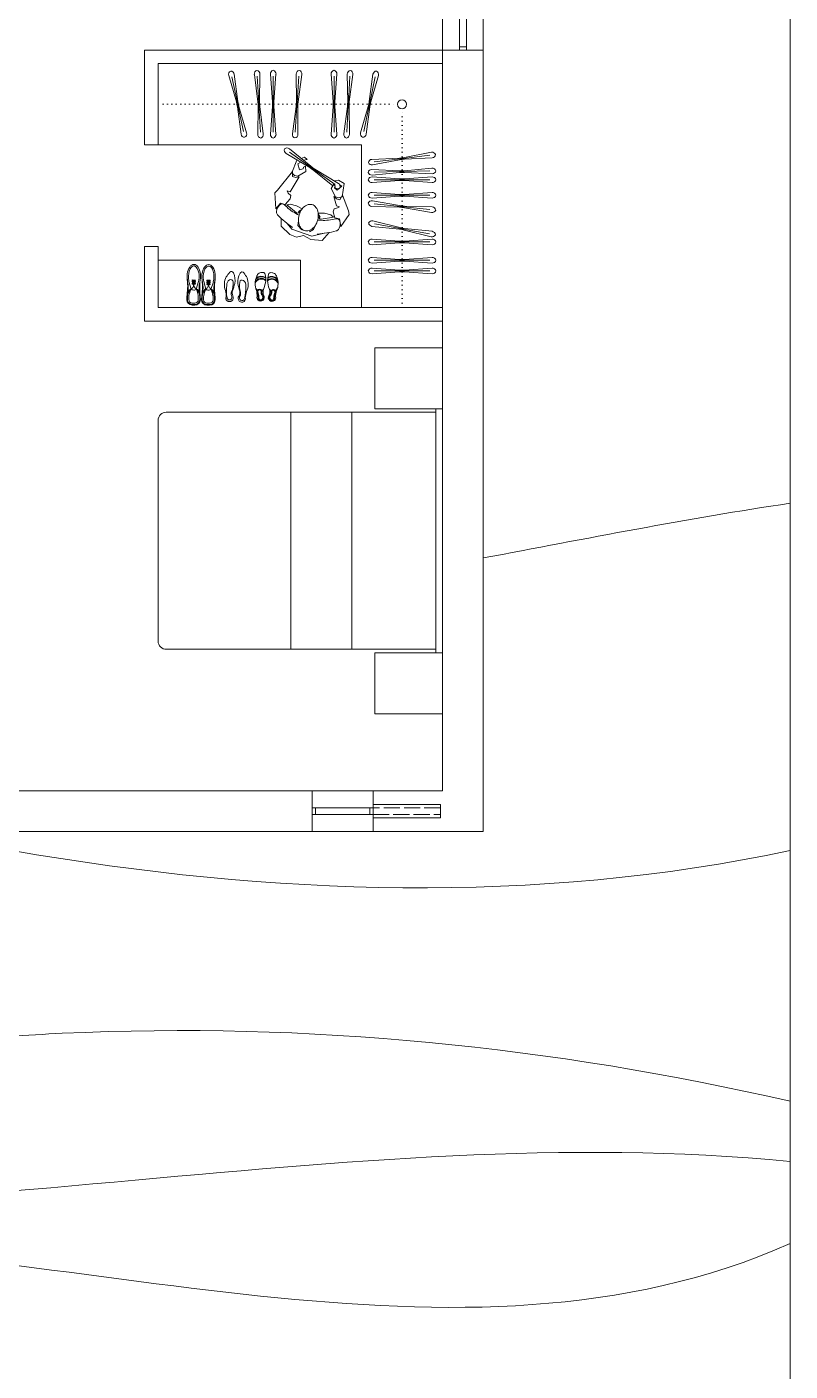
# Model space of a CAD drawing. Header units: millimetres. Extents: x 19901 to 32113, y 13732 to 21214.
# Drawn here: x 27794 to 28358, y 16444 to 17436 of the extents above; entities that cross this region are included whole.
import ezdxf

# ---------------------------------------------------------------- set-up
doc = ezdxf.new("R2010")
doc.units = ezdxf.units.MM
for name, pattern in [('0', [0]), ('ACAD_ISO02W100', [15, 12, -3]), ('PUNTO2', [3.175, 0, -3.175])]:
    doc.linetypes.add(name, pattern=pattern)
doc.layers.get('0').update_dxf_attribs({"lineweight": 18})
for name, color, linetype, lineweight in [('A-FURN', 9, 'Continuous', 13), ('curve di livello', 6, 'Continuous', 9), ('PROIEZIONI_finissime_fine lines', 251, 'Continuous', 5), ('vetro', 140, 'Continuous', 15), ('Wall', 7, 'Continuous', 20)]:
    doc.layers.add(name, color=color, linetype=linetype, lineweight=lineweight)

msp = doc.modelspace()

# ---------------------------------------------------------------- linework, layer by layer
msp.add_line((28357.68, 17939.23), (28357.68, 15932.86))
at = {"layer": 'A-FURN'}
for p, q in [((27943.33, 17400.66), (27948.97, 17381.08)), ((27945.66, 17399.61), (27949.71, 17380.42)), ((27947.37, 17401.51), (27950.13, 17381.32)), ((27962.23, 17401.41), (27964.85, 17381.2)), ((27964.38, 17400.02), (27965.48, 17380.44)), ((27966.36, 17401.65), (27966.02, 17381.27)), ((27974.08, 17401.57), (27975.56, 17381.24)), ((27976.15, 17400.05), (27976.15, 17380.44)), ((27978.21, 17401.57), (27976.74, 17381.24)), ((27993.1, 17401.65), (27993.29, 17381.27)), ((27995.07, 17400.01), (27993.83, 17380.44)), ((27997.23, 17401.39), (27994.47, 17381.2)), ((28018.96, 17401.57), (28020.44, 17381.24)), ((28021.03, 17400.05), (28021.03, 17380.44)), ((28023.09, 17401.57), (28021.62, 17381.24)), ((28030.82, 17401.65), (28031.15, 17381.27)), ((28032.8, 17400.02), (28031.69, 17380.44)), ((28034.95, 17401.41), (28032.33, 17381.2)), ((28049.8, 17401.51), (28047.05, 17381.32)), ((28051.51, 17399.61), (28047.46, 17380.42)), ((28053.85, 17400.66), (28048.2, 17381.08)), ((27948.97, 17381.08), (27949.35, 17379.3)), ((27949.73, 17377.52), (27949.35, 17379.3)), ((27949.74, 17379.38), (27949.56, 17380.19)), ((27952.48, 17357.32), (27949.73, 17377.52)), ((27949.74, 17379.38), (27949.91, 17378.57)), ((27950.12, 17379.46), (27949.94, 17380.27)), ((27950.12, 17379.46), (27950.29, 17378.65)), ((27950.13, 17381.32), (27950.5, 17379.54)), ((27954.19, 17359.23), (27950.14, 17378.42)), ((27950.88, 17377.76), (27950.5, 17379.54)), ((27956.52, 17358.18), (27950.88, 17377.76)), ((27964.72, 17357.19), (27965.05, 17377.57)), ((27964.85, 17381.2), (27964.95, 17379.39)), ((27965.05, 17377.57), (27964.95, 17379.39)), ((27965.35, 17379.41), (27965.3, 17380.24)), ((27965.35, 17379.41), (27965.39, 17378.58)), ((27966.7, 17358.82), (27965.6, 17378.4)), ((27965.73, 17379.43), (27965.69, 17380.26)), ((27965.73, 17379.43), (27965.78, 17378.6)), ((27966.02, 17381.27), (27966.13, 17379.45)), ((27966.23, 17377.64), (27966.13, 17379.45)), ((27968.85, 17357.43), (27966.23, 17377.64)), ((27974.08, 17357.27), (27975.56, 17377.6)), ((27975.56, 17381.24), (27975.56, 17379.42)), ((27975.56, 17377.6), (27975.56, 17379.42)), ((27975.95, 17379.42), (27975.95, 17380.25)), ((27975.95, 17379.42), (27975.95, 17378.59)), ((27976.15, 17358.79), (27976.15, 17378.4)), ((27976.34, 17379.42), (27976.34, 17380.25)), ((27976.34, 17379.42), (27976.34, 17378.59)), ((27976.74, 17381.24), (27976.74, 17379.42)), ((27976.74, 17377.6), (27976.74, 17379.42)), ((27978.21, 17357.27), (27976.74, 17377.6)), ((27990.3, 17357.45), (27993.06, 17377.64)), ((27992.46, 17358.83), (27993.7, 17378.4)), ((27993.06, 17377.64), (27993.18, 17379.46)), ((27993.29, 17381.27), (27993.18, 17379.46)), ((27993.57, 17379.43), (27993.52, 17378.6)), ((27993.57, 17379.43), (27993.62, 17380.26)), ((27993.96, 17379.41), (27993.9, 17378.58)), ((27993.96, 17379.41), (27994.01, 17380.23)), ((27994.24, 17377.57), (27994.35, 17379.38)), ((27994.42, 17357.19), (27994.24, 17377.57)), ((27994.47, 17381.2), (27994.35, 17379.38)), ((28018.96, 17357.27), (28020.44, 17377.6)), ((28020.44, 17381.24), (28020.44, 17379.42)), ((28020.44, 17377.6), (28020.44, 17379.42)), ((28020.83, 17379.42), (28020.83, 17380.25)), ((28020.83, 17379.42), (28020.83, 17378.59)), ((28021.03, 17358.79), (28021.03, 17378.4)), ((28021.22, 17379.42), (28021.22, 17380.25)), ((28021.22, 17379.42), (28021.22, 17378.59)), ((28021.62, 17381.24), (28021.62, 17379.42)), ((28021.62, 17377.6), (28021.62, 17379.42)), ((28023.09, 17357.27), (28021.62, 17377.6)), ((28028.33, 17357.43), (28030.95, 17377.64)), ((28030.47, 17358.82), (28031.58, 17378.4)), ((28030.95, 17377.64), (28031.05, 17379.45)), ((28031.15, 17381.27), (28031.05, 17379.45)), ((28031.44, 17379.43), (28031.4, 17378.6)), ((28031.44, 17379.43), (28031.49, 17380.26)), ((28031.83, 17379.41), (28031.78, 17378.58)), ((28031.83, 17379.41), (28031.88, 17380.24)), ((28032.12, 17377.57), (28032.22, 17379.39)), ((28032.45, 17357.19), (28032.12, 17377.57)), ((28032.33, 17381.2), (28032.22, 17379.39)), ((28040.65, 17358.18), (28046.3, 17377.76)), ((28042.99, 17359.23), (28047.04, 17378.42)), ((28044.7, 17357.32), (28047.45, 17377.52)), ((28046.3, 17377.76), (28046.67, 17379.54)), ((28047.05, 17381.32), (28046.67, 17379.54)), ((28047.06, 17379.46), (28046.89, 17378.65)), ((28047.06, 17379.46), (28047.23, 17380.27)), ((28047.44, 17379.38), (28047.27, 17378.57)), ((28047.44, 17379.38), (28047.61, 17380.19)), ((28047.45, 17377.52), (28047.83, 17379.3)), ((28048.2, 17381.08), (28047.83, 17379.3)), ((28041.23, 17349.33), (27891.23, 17349.33)), ((27988.06, 17346.48), (28003.83, 17333.57)), ((28041.23, 17349.33), (28041.23, 17229.33)), ((27985.68, 17343.11), (28003.15, 17332.61)), ((27988.11, 17343.92), (28004.14, 17332.63)), ((28049, 17338.68), (28069.35, 17339.61)), ((28049.48, 17334.58), (28069.49, 17338.45)), ((28050.74, 17336.81), (28070.22, 17339.12)), ((28069.35, 17339.61), (28071.16, 17339.83)), ((28069.49, 17338.45), (28071.3, 17338.66)), ((28071.21, 17339.44), (28070.39, 17339.34)), ((28071.25, 17339.05), (28070.43, 17338.95)), ((28072.97, 17340.04), (28071.16, 17339.83)), ((28071.21, 17339.44), (28072.03, 17339.54)), ((28071.25, 17339.05), (28072.08, 17339.15)), ((28073.11, 17338.88), (28071.3, 17338.66)), ((28091.72, 17341.68), (28072.25, 17339.37)), ((28092.98, 17343.91), (28072.97, 17340.04)), ((28093.47, 17339.81), (28073.11, 17338.88)), ((28003.15, 17332.61), (28004.63, 17331.56)), ((28003.83, 17333.57), (28005.31, 17332.52)), ((28004.86, 17331.88), (28004.18, 17332.36)), ((28005.09, 17332.2), (28004.41, 17332.68)), ((28006.12, 17330.51), (28004.63, 17331.56)), ((28004.86, 17331.88), (28005.54, 17331.4)), ((28005.09, 17332.2), (28005.76, 17331.72)), ((28006.8, 17331.47), (28005.31, 17332.52)), ((28021.84, 17320.15), (28005.81, 17331.45)), ((28020.12, 17319.04), (28006.12, 17330.51)), ((28024.27, 17320.97), (28006.8, 17331.47)), ((28049.04, 17331.21), (28069.4, 17330.19)), ((28049.09, 17325.73), (28069.41, 17324.25)), ((28049.14, 17327.07), (28069.43, 17329.02)), ((28050.6, 17329.18), (28070.21, 17329.62)), ((28069.4, 17330.19), (28071.22, 17330.24)), ((28069.43, 17329.02), (28071.24, 17329.06)), ((28071.23, 17329.84), (28070.4, 17329.82)), ((28071.24, 17329.45), (28070.41, 17329.44)), ((28073.04, 17330.28), (28071.22, 17330.24)), ((28071.23, 17329.84), (28072.05, 17329.86)), ((28071.24, 17329.45), (28072.06, 17329.47)), ((28073.06, 17329.1), (28071.24, 17329.06)), ((28091.86, 17330.12), (28072.25, 17329.67)), ((28093.32, 17332.22), (28073.04, 17330.28)), ((28093.38, 17325.73), (28073.05, 17324.25)), ((28093.42, 17328.09), (28073.06, 17329.1)), ((28021.89, 17317.59), (28021.53, 17317.88)), ((28049.09, 17321.6), (28069.41, 17323.07)), ((28050.6, 17323.66), (28070.21, 17323.66)), ((28069.41, 17324.25), (28071.23, 17324.25)), ((28069.41, 17323.07), (28071.23, 17323.07)), ((28071.23, 17323.86), (28070.4, 17323.86)), ((28071.23, 17323.47), (28070.4, 17323.47)), ((28073.05, 17324.25), (28071.23, 17324.25)), ((28071.23, 17323.86), (28072.06, 17323.86)), ((28071.23, 17323.47), (28072.06, 17323.47)), ((28073.05, 17323.07), (28071.23, 17323.07)), ((28091.86, 17323.66), (28072.25, 17323.66)), ((28093.38, 17321.6), (28073.05, 17323.07)), ((28049.09, 17314.26), (28069.41, 17312.78)), ((28049.09, 17310.12), (28069.41, 17311.6)), ((28049.4, 17308.06), (28069.48, 17304.56)), ((28050.6, 17312.19), (28070.21, 17312.19)), ((28050.7, 17305.85), (28070.21, 17303.9)), ((28069.41, 17312.78), (28071.23, 17312.78)), ((28069.41, 17311.6), (28071.23, 17311.6)), ((28071.23, 17312.38), (28070.4, 17312.38)), ((28071.23, 17312), (28070.4, 17312)), ((28073.05, 17312.78), (28071.23, 17312.78)), ((28071.23, 17312.38), (28072.06, 17312.38)), ((28071.23, 17312), (28072.06, 17312)), ((28073.05, 17311.6), (28071.23, 17311.6)), ((28091.86, 17312.19), (28072.25, 17312.19)), ((28093.38, 17314.26), (28073.05, 17312.78)), ((28093.38, 17310.12), (28073.05, 17311.6)), ((28048.99, 17303.95), (28069.36, 17303.39)), ((28069.36, 17303.39), (28071.17, 17303.21)), ((28069.48, 17304.56), (28071.29, 17304.38)), ((28071.21, 17303.6), (28070.39, 17303.68)), ((28071.25, 17303.99), (28070.43, 17304.07)), ((28072.98, 17303.03), (28071.17, 17303.21)), ((28071.21, 17303.6), (28072.04, 17303.52)), ((28071.25, 17303.99), (28072.07, 17303.91)), ((28073.1, 17304.2), (28071.29, 17304.38)), ((28091.76, 17301.74), (28072.25, 17303.69)), ((28093.06, 17299.53), (28072.98, 17303.03)), ((28093.47, 17303.64), (28073.1, 17304.2)), ((28049.06, 17289.25), (28069.34, 17287.15)), ((28049.79, 17293.32), (28069.54, 17288.31)), ((28050.92, 17291.02), (28070.22, 17287.59)), ((28069.34, 17287.15), (28071.13, 17286.84)), ((28069.54, 17288.31), (28071.33, 17288)), ((28071.2, 17287.22), (28070.38, 17287.37)), ((28071.26, 17287.61), (28070.45, 17287.75)), ((28072.92, 17286.52), (28071.13, 17286.84)), ((28071.2, 17287.22), (28072.01, 17287.08)), ((28071.26, 17287.61), (28072.08, 17287.46)), ((28073.12, 17287.68), (28071.33, 17288)), ((28091.55, 17283.81), (28072.24, 17287.24)), ((28092.67, 17281.51), (28072.92, 17286.52)), ((28093.4, 17285.58), (28073.12, 17287.68)), ((28049.09, 17279.76), (28069.41, 17278.29)), ((28049.09, 17275.63), (28069.41, 17277.11)), ((28050.6, 17277.7), (28070.21, 17277.7)), ((28069.41, 17278.29), (28071.23, 17278.29)), ((28069.41, 17277.11), (28071.23, 17277.11)), ((28071.23, 17277.89), (28070.4, 17277.89)), ((28071.23, 17277.5), (28070.4, 17277.5)), ((28073.05, 17278.29), (28071.23, 17278.29)), ((28071.23, 17277.89), (28072.06, 17277.89)), ((28071.23, 17277.5), (28072.06, 17277.5)), ((28073.05, 17277.11), (28071.23, 17277.11)), ((28091.86, 17277.7), (28072.25, 17277.7)), ((28093.38, 17279.76), (28073.05, 17278.29)), ((28093.38, 17275.63), (28073.05, 17277.11)), ((28049.09, 17266.29), (28069.41, 17264.81)), ((28093.38, 17266.29), (28073.05, 17264.81)), ((27891.23, 17264.33), (27996.23, 17264.33)), ((27967.1, 17255.08), (27968.35, 17255.28)), ((27996.23, 17264.33), (27996.23, 17229.33)), ((28049.09, 17262.16), (28069.41, 17263.63)), ((28049.09, 17258.39), (28069.41, 17256.91)), ((28049.09, 17254.26), (28069.41, 17255.73)), ((28050.6, 17264.22), (28070.21, 17264.22)), ((28050.6, 17256.32), (28070.21, 17256.32)), ((28069.41, 17264.81), (28071.23, 17264.81)), ((28069.41, 17263.63), (28071.23, 17263.63)), ((28069.41, 17256.91), (28071.23, 17256.91)), ((28069.41, 17255.73), (28071.23, 17255.73)), ((28071.23, 17264.42), (28070.4, 17264.42)), ((28071.23, 17264.03), (28070.4, 17264.03)), ((28071.23, 17256.52), (28070.4, 17256.52)), ((28071.23, 17256.13), (28070.4, 17256.13)), ((28073.05, 17264.81), (28071.23, 17264.81)), ((28071.23, 17264.42), (28072.06, 17264.42)), ((28071.23, 17264.03), (28072.06, 17264.03)), ((28073.05, 17263.63), (28071.23, 17263.63)), ((28073.05, 17256.91), (28071.23, 17256.91)), ((28071.23, 17256.52), (28072.06, 17256.52)), ((28071.23, 17256.13), (28072.06, 17256.13)), ((28073.05, 17255.73), (28071.23, 17255.73)), ((28091.86, 17264.22), (28072.25, 17264.22)), ((28091.86, 17256.32), (28072.25, 17256.32)), ((28093.38, 17262.16), (28073.05, 17263.63)), ((28093.38, 17258.39), (28073.05, 17256.91)), ((28093.38, 17254.26), (28073.05, 17255.73)), ((27913.96, 17248.59), (27915.63, 17242.9)), ((27916.4, 17247.3), (27918.61, 17247.28)), ((27918.6, 17247.08), (27916.4, 17247.1)), ((27916.4, 17246.7), (27918.6, 17246.68)), ((27918.6, 17246.48), (27916.4, 17246.5)), ((27916.41, 17248.46), (27918.62, 17248.44)), ((27918.62, 17248.24), (27916.41, 17248.27)), ((27916.41, 17247.9), (27918.61, 17247.88)), ((27918.61, 17247.68), (27916.41, 17247.7)), ((27918.63, 17249.44), (27916.42, 17249.47)), ((27916.42, 17249.06), (27918.62, 17249.04)), ((27918.62, 17248.84), (27916.42, 17248.87)), ((27916.43, 17249.66), (27918.63, 17249.64)), ((27917.3, 17246.49), (27917.29, 17245.65)), ((27917.31, 17247.69), (27917.3, 17247.29)), ((27917.3, 17247.09), (27917.3, 17246.69)), ((27917.31, 17248.26), (27917.31, 17247.89)), ((27917.33, 17249.46), (27917.32, 17249.05)), ((27917.32, 17248.86), (27917.32, 17248.45)), ((27917.7, 17246.49), (27917.69, 17245.65)), ((27917.71, 17247.69), (27917.7, 17247.28)), ((27917.7, 17247.09), (27917.7, 17246.68)), ((27917.71, 17248.25), (27917.71, 17247.88)), ((27917.73, 17249.45), (27917.72, 17249.05)), ((27917.72, 17248.85), (27917.72, 17248.45)), ((27921.08, 17248.52), (27919.29, 17242.86)), ((27924.85, 17248.48), (27926.52, 17242.79)), ((27929.5, 17247.17), (27927.29, 17247.19)), ((27927.29, 17246.99), (27929.49, 17246.97)), ((27929.49, 17246.57), (27927.29, 17246.59)), ((27927.29, 17246.39), (27929.49, 17246.37)), ((27927.3, 17248.16), (27929.51, 17248.13)), ((27929.5, 17247.77), (27927.3, 17247.79)), ((27927.3, 17247.59), (27929.5, 17247.57)), ((27929.51, 17248.93), (27927.31, 17248.95)), ((27927.31, 17248.76), (27929.51, 17248.73)), ((27929.51, 17248.33), (27927.31, 17248.35)), ((27929.52, 17249.53), (27927.32, 17249.55)), ((27927.32, 17249.36), (27929.52, 17249.33)), ((27928.19, 17246.38), (27928.18, 17245.54)), ((27928.19, 17246.98), (27928.19, 17246.58)), ((27928.2, 17248.15), (27928.2, 17247.78)), ((27928.2, 17247.58), (27928.2, 17247.18)), ((27928.22, 17249.35), (27928.21, 17248.94)), ((27928.21, 17248.75), (27928.21, 17248.34)), ((27928.59, 17246.38), (27928.58, 17245.54)), ((27928.59, 17246.98), (27928.59, 17246.58)), ((27928.6, 17248.14), (27928.6, 17247.78)), ((27928.6, 17247.58), (27928.6, 17247.18)), ((27928.62, 17249.34), (27928.61, 17248.94)), ((27928.61, 17248.74), (27928.61, 17248.34)), ((27931.97, 17248.41), (27930.18, 17242.75)), ((27975.76, 17254.92), (27974.51, 17255.16)), ((27912.38, 17235.16), (27912.41, 17237.41)), ((27912.91, 17237.4), (27912.88, 17235.15)), ((27915.57, 17243.13), (27916.3, 17243.69)), ((27919.36, 17243.09), (27918.63, 17243.67)), ((27921.91, 17237.31), (27921.88, 17235.06)), ((27922.38, 17235.06), (27922.32, 17237.31)), ((27923.8, 17237.29), (27923.77, 17235.04)), ((27926.46, 17243.02), (27927.2, 17243.58)), ((27930.25, 17242.98), (27929.52, 17243.56)), ((27932.8, 17237.2), (27932.77, 17234.95)), ((27933.27, 17234.95), (27933.3, 17237.2)), ((27916.34, 17231.12), (27918.34, 17231.1)), ((27916.35, 17231.62), (27918.35, 17231.6)), ((27916.36, 17232.62), (27918.36, 17232.6)), ((27929.23, 17230.99), (27927.23, 17231.01)), ((27929.24, 17231.49), (27927.24, 17231.51)), ((27929.25, 17232.49), (27927.25, 17232.51)), ((27989.23, 16977.02), (27989.23, 17152.02)), ((28034.23, 16977.02), (28034.23, 17152.02))]:
    msp.add_line(p, q, dxfattribs=at)
at = {"layer": 'A-FURN', "linetype": 'PUNTO2'}
for p, q in [((27947.23, 17379.33), (27891.23, 17379.33)), ((27947.23, 17379.33), (28067.82, 17379.33)), ((28071.23, 17229.33), (28071.23, 17375.91))]:
    msp.add_line(p, q, dxfattribs=at)
at = {"layer": 'A-FURN', "linetype": '0'}
for p, q in [((27989.99, 17328.65), (27993.71, 17338)), ((27993.71, 17338), (27993.98, 17338.12)), ((27996.43, 17336.64), (27994.22, 17335.28)), ((27994.22, 17335.28), (27995.55, 17331.05)), ((27996.79, 17339.33), (27999.27, 17340.4)), ((27998.63, 17337.99), (27998.51, 17337.92)), ((28001.24, 17338.59), (27998.63, 17337.99)), ((27999.27, 17340.4), (28001.24, 17338.59)), ((27979.24, 17315.99), (27990.31, 17329.85)), ((27995.41, 17325.91), (27988.75, 17314.75)), ((27991.96, 17326.83), (27989.99, 17328.65)), ((27990.31, 17329.85), (27990.5, 17325.93)), ((27990.5, 17325.93), (27992.79, 17325.31)), ((27994.26, 17326.22), (27991.96, 17326.83)), ((27992.79, 17325.31), (27995.41, 17325.91)), ((28000.14, 17329.82), (27994.26, 17326.22)), ((27995.55, 17331.05), (27998.16, 17331.64)), ((27998.16, 17331.64), (27998.49, 17332.85)), ((27998.49, 17332.85), (27999.95, 17333.75)), ((27999.95, 17333.75), (28000.14, 17329.82)), ((27977.45, 17313.88), (27979.24, 17315.99)), ((27986.45, 17315.36), (27987.28, 17313.85)), ((27988.75, 17314.75), (27986.45, 17315.36)), ((28020.97, 17320.39), (28018.86, 17317.07)), ((28018.86, 17317.07), (28022.16, 17311.02)), ((28021.8, 17318.88), (28020.97, 17320.39)), ((28021.48, 17317.67), (28021.8, 17318.88)), ((28023.45, 17315.85), (28021.48, 17317.67)), ((28024.23, 17323.4), (28021.62, 17322.81)), ((28021.62, 17322.81), (28022.37, 17322.11)), ((28026.71, 17318.86), (28023.45, 17315.85)), ((28028.5, 17320.97), (28024.23, 17323.4)), ((28025.33, 17319.8), (28026.71, 17318.86)), ((28027.07, 17311), (28028.5, 17320.97)), ((27978, 17302.09), (27977.45, 17313.88)), ((27981.58, 17306.31), (27978, 17302.09)), ((27985.02, 17305.39), (27981.58, 17306.31)), ((27988.61, 17309.61), (27985.02, 17305.39)), ((27986.17, 17305.09), (27988.79, 17305.68)), ((27993.24, 17299.32), (27986.17, 17305.09)), ((27987.28, 17313.85), (27989.25, 17312.03)), ((27989.25, 17312.03), (27988.61, 17309.61)), ((27988.79, 17305.68), (27993.38, 17304.46)), ((28021.02, 17311.32), (28022.85, 17304.37)), ((28022.99, 17309.51), (28021.02, 17311.32)), ((28022.16, 17311.02), (28024.46, 17310.41)), ((28025.28, 17308.89), (28022.99, 17309.51)), ((28024.46, 17310.41), (28027.07, 17311)), ((28027.4, 17312.21), (28025.28, 17308.89)), ((28031.71, 17300.71), (28027.4, 17312.21)), ((27994.39, 17299.02), (27993.24, 17299.32)), ((27993.38, 17304.46), (27997.46, 17302.13)), ((27995.85, 17299.92), (27994.39, 17299.02)), ((27997.19, 17301.75), (27994.71, 17300.22)), ((27994.71, 17300.22), (27995.85, 17299.92)), ((28014.03, 17298.96), (28009.33, 17298.97)), ((28009.38, 17298.5), (28010.77, 17295.94)), ((28009.62, 17296.25), (28010.45, 17294.74)), ((28010.77, 17295.94), (28009.62, 17296.25)), ((28011.6, 17294.43), (28020.6, 17295.91)), ((28018.62, 17297.73), (28014.03, 17298.96)), ((28020.6, 17295.91), (28018.62, 17297.73)), ((28021.06, 17302.26), (28020.41, 17299.84)), ((28020.41, 17299.84), (28021.74, 17295.61)), ((28023.67, 17302.85), (28021.06, 17302.26)), ((28021.74, 17295.61), (28025.19, 17294.69)), ((28022.85, 17304.37), (28025.14, 17303.76)), ((28025.14, 17303.76), (28023.67, 17302.85)), ((28026.19, 17289.25), (28032.21, 17297.99)), ((28032.21, 17297.99), (28031.71, 17300.71)), ((27981.99, 17289.38), (27982.13, 17294.52)), ((27981.99, 17289.38), (27988.45, 17283.23)), ((27982.13, 17294.52), (27983, 17294.29)), ((27986.58, 17291.34), (27990.02, 17287.24)), ((27990.02, 17287.24), (28004.61, 17282.06)), ((27994.78, 17293.33), (27994.43, 17289.95)), ((27994.43, 17289.95), (27997.23, 17286.62)), ((28002.96, 17285.09), (28005.9, 17286.89)), ((28005.9, 17286.89), (28007.28, 17290)), ((28010.45, 17294.74), (28011.6, 17294.43)), ((28025.19, 17294.69), (28026.19, 17289.25)), ((27993.36, 17281.2), (27988.45, 17283.23)), ((27998.56, 17282.38), (27993.36, 17281.2)), ((28003.97, 17279.65), (27998.56, 17282.38)), ((28012.32, 17278.71), (28003.97, 17279.65)), ((28004.61, 17282.06), (28013.77, 17284.15)), ((28017.41, 17284.7), (28012.32, 17278.71))]:
    msp.add_line(p, q, dxfattribs=at)
at = {"layer": 'A-FURN', "linetype": 'Continuous'}
for p, q in [((28000.96, 17304.99), (28000.04, 17304.51)), ((28001.9, 17305.31), (28000.96, 17304.99)), ((28002.84, 17305.48), (28001.9, 17305.31)), ((28003.77, 17305.49), (28002.84, 17305.48)), ((28004.67, 17305.33), (28003.77, 17305.49)), ((28005.53, 17305.02), (28004.67, 17305.33)), ((28006.33, 17304.55), (28005.53, 17305.02)), ((27994.81, 17295.31), (27994.75, 17294.05)), ((27995, 17296.57), (27994.81, 17295.31)), ((27995.3, 17297.81), (27995, 17296.57)), ((27995.71, 17299.02), (27995.3, 17297.81)), ((27996.23, 17300.18), (27995.71, 17299.02)), ((27996.84, 17301.26), (27996.23, 17300.18)), ((27997.54, 17302.25), (27996.84, 17301.26)), ((27998.32, 17303.13), (27997.54, 17302.25)), ((27999.16, 17303.89), (27998.32, 17303.13)), ((28000.04, 17304.51), (27999.16, 17303.89)), ((28007.07, 17303.94), (28006.33, 17304.55)), ((28007.72, 17303.19), (28007.07, 17303.94)), ((28008.28, 17302.31), (28007.72, 17303.19)), ((28008.74, 17301.33), (28008.28, 17302.31)), ((28009.08, 17300.26), (28008.74, 17301.33)), ((28009.06, 17294.14), (28009.3, 17295.4)), ((28009.32, 17299.11), (28009.08, 17300.26)), ((28009.3, 17295.4), (28009.43, 17296.66)), ((28009.43, 17297.9), (28009.32, 17299.11)), ((28009.43, 17296.66), (28009.43, 17297.9)), ((27994.75, 17294.05), (27994.8, 17292.83)), ((27994.8, 17292.83), (27994.98, 17291.64)), ((27994.98, 17291.64), (27995.27, 17290.53)), ((27995.27, 17290.53), (27995.67, 17289.5)), ((27995.67, 17289.5), (27996.18, 17288.57)), ((27996.18, 17288.57), (27996.79, 17287.76)), ((27996.79, 17287.76), (27997.48, 17287.08)), ((27997.48, 17287.08), (27998.25, 17286.53)), ((27998.25, 17286.53), (27999.09, 17286.14)), ((27999.09, 17286.14), (27999.97, 17285.91)), ((27999.97, 17285.91), (28000.88, 17285.83)), ((28000.88, 17285.83), (28001.82, 17285.92)), ((28001.82, 17285.92), (28002.76, 17286.17)), ((28002.76, 17286.17), (28003.69, 17286.57)), ((28003.69, 17286.57), (28004.6, 17287.12)), ((28004.6, 17287.12), (28005.46, 17287.81)), ((28005.46, 17287.81), (28006.27, 17288.64)), ((28006.27, 17288.64), (28007.01, 17289.57)), ((28007.01, 17289.57), (28007.67, 17290.61)), ((28007.67, 17290.61), (28008.24, 17291.73)), ((28008.24, 17291.73), (28008.7, 17292.91)), ((28008.7, 17292.91), (28009.06, 17294.14))]:
    msp.add_line(p, q, dxfattribs=at)
at = {"layer": 'A-FURN'}
for points in [[(28051.23, 17199.52), (28051.23, 17154.52), (28101.23, 17154.52), (28101.23, 17199.52), (28051.23, 17199.52)], [(28051.23, 16974.52), (28051.23, 16929.52), (28101.23, 16929.52), (28101.23, 16974.52), (28051.23, 16974.52)]]:
    msp.add_lwpolyline(points, dxfattribs=at)
msp.add_lwpolyline([(28096.23, 17152.02), (27897.23, 17152.02, 0.414214), (27891.23, 17146.02), (27891.23, 16983.02, 0.414214), (27897.23, 16977.02), (28096.23, 16977.02)], format="xyb", close=True, dxfattribs=at)
msp.add_lwpolyline([(28096.23, 16974.52), (28101.23, 16974.52), (28101.23, 17154.52), (28096.23, 17154.52)], close=True, dxfattribs=at)
msp.add_circle((28071.23, 17379.33), 3.41, dxfattribs=at)
for centre, radius, start, end in [((27964.94, 17401.77), 2.74, 107.23461, 187.38757), ((27963.62, 17401.69), 2.74, 359.06828, 79.22124), ((27976.81, 17401.76), 2.74, 104.00668, 184.15964), ((27975.49, 17401.76), 2.74, 355.84036, 75.99332), ((27995.84, 17401.68), 2.74, 100.3753, 180.52825), ((27994.52, 17401.76), 2.74, 352.20897, 72.36193), ((28021.69, 17401.76), 2.74, 104.00668, 184.15964), ((28020.37, 17401.76), 2.74, 355.84036, 75.99332), ((28033.56, 17401.69), 2.74, 100.77876, 180.93172), ((28032.23, 17401.77), 2.74, 352.61243, 72.76539), ((27945.96, 17401.42), 2.74, 115.92568, 196.07864), ((27944.66, 17401.14), 2.74, 7.75936, 87.91232), ((28052.51, 17401.14), 2.74, 92.08768, 172.24064), ((28051.22, 17401.42), 2.74, 343.92136, 64.07432), ((27949.75, 17380.23), 0.194, 11.919, 191.919), ((27949.93, 17379.42), 0.238, 156.75135, 227.08666), ((27950.1, 17378.61), 0.194, 191.919, 11.919), ((27949.93, 17379.42), 0.238, 336.75135, 47.08666), ((27965.49, 17380.25), 0.194, 3.22792, 183.22792), ((27965.54, 17379.42), 0.238, 148.06027, 218.39558), ((27965.59, 17378.59), 0.194, 183.22792, 3.22792), ((27965.54, 17379.42), 0.238, 328.06027, 38.39558), ((27976.15, 17379.42), 0.238, 144.83235, 215.16765), ((27976.15, 17380.25), 0.194, 0, 180), ((27976.15, 17378.59), 0.194, 180, 0), ((27976.15, 17379.42), 0.238, 324.83235, 35.16765), ((27993.71, 17378.59), 0.194, 176.36861, 356.36861), ((27993.76, 17379.42), 0.238, 141.20096, 211.53627), ((27993.82, 17380.25), 0.194, 356.36861, 176.36861), ((27993.76, 17379.42), 0.238, 321.20096, 31.53627), ((28021.03, 17379.42), 0.238, 144.83235, 215.16765), ((28021.03, 17380.25), 0.194, 0, 180), ((28021.03, 17378.59), 0.194, 180, 0), ((28021.03, 17379.42), 0.238, 324.83235, 35.16765), ((28031.64, 17379.42), 0.238, 141.60442, 211.93973), ((28031.59, 17378.59), 0.194, 176.77208, 356.77208), ((28031.68, 17380.25), 0.194, 356.77208, 176.77208), ((28031.64, 17379.42), 0.238, 321.60442, 31.93973), ((28047.08, 17378.61), 0.194, 168.081, 348.081), ((28047.25, 17379.42), 0.238, 132.91334, 203.24865), ((28047.42, 17380.23), 0.194, 348.081, 168.081), ((28047.25, 17379.42), 0.238, 312.91334, 23.24865), ((27955.19, 17357.69), 2.74, 187.75936, 267.91232), ((27953.89, 17357.42), 2.74, 295.92568, 16.07864), ((27967.46, 17357.15), 2.74, 179.06828, 259.22124), ((27966.14, 17357.07), 2.74, 287.23461, 7.38757), ((27976.81, 17357.08), 2.74, 175.84036, 255.99332), ((27975.49, 17357.08), 2.74, 284.00668, 4.15964), ((27993.01, 17357.08), 2.74, 172.20897, 252.36193), ((27991.69, 17357.16), 2.74, 280.3753, 0.52825), ((28021.69, 17357.08), 2.74, 175.84036, 255.99332), ((28020.37, 17357.08), 2.74, 284.00668, 4.15964), ((28031.04, 17357.07), 2.74, 172.61243, 252.76539), ((28029.72, 17357.15), 2.74, 280.77876, 0.93172), ((28043.28, 17357.42), 2.74, 163.92136, 244.07432), ((28041.99, 17357.69), 2.74, 272.08768, 352.24064), ((27987.09, 17345.45), 2.74, 158.8365, 238.98946), ((27986.33, 17344.37), 2.74, 50.67017, 130.82313), ((28049.12, 17335.95), 2.74, 92.62168, 172.77464), ((28048.96, 17337.26), 2.74, 200.788, 280.94096), ((28070.41, 17339.15), 0.194, 96.78132, 276.78132), ((28071.23, 17339.24), 0.238, 61.61366, 131.94897), ((28071.23, 17339.24), 0.238, 241.61366, 311.94897), ((28072.05, 17339.34), 0.194, 276.78132, 96.78132), ((28093.5, 17341.23), 2.74, 20.788, 100.94096), ((28093.34, 17342.54), 2.74, 272.62168, 352.77464), ((28004.3, 17332.52), 0.194, 54.82982, 234.82982), ((28004.97, 17332.04), 0.238, 199.66216, 269.99747), ((28004.97, 17332.04), 0.238, 19.66216, 89.99747), ((28005.65, 17331.56), 0.194, 234.82982, 54.82982), ((28048.89, 17323), 2.74, 85.84036, 165.99332), ((28048.91, 17328.47), 2.74, 87.15337, 167.30632), ((28048.88, 17329.8), 2.74, 195.31969, 275.47265), ((28070.4, 17329.63), 0.194, 91.31301, 271.31301), ((28071.23, 17329.65), 0.238, 56.14535, 126.48066), ((28071.23, 17329.65), 0.238, 236.14535, 306.48066), ((28072.06, 17329.67), 0.194, 271.31301, 91.31301), ((28093.58, 17329.5), 2.74, 15.31969, 95.47265), ((28093.57, 17323), 2.74, 14.00668, 94.15964), ((28093.55, 17330.82), 2.74, 267.15337, 347.30632), ((28023.62, 17319.71), 2.74, 230.67017, 310.82313), ((28022.86, 17318.63), 2.74, 338.8365, 58.98946), ((28048.89, 17324.32), 2.74, 194.00668, 274.15964), ((28070.4, 17323.66), 0.194, 90, 270), ((28071.23, 17323.66), 0.238, 54.83235, 125.16765), ((28071.23, 17323.66), 0.238, 234.83235, 305.16765), ((28072.06, 17323.66), 0.194, 270, 90), ((28093.57, 17324.32), 2.74, 265.84036, 345.99332), ((28048.89, 17311.53), 2.74, 85.84036, 165.99332), ((28048.89, 17312.85), 2.74, 194.00668, 274.15964), ((28048.93, 17305.36), 2.74, 80.1206, 160.27356), ((28049.06, 17306.68), 2.74, 188.28693, 268.43989), ((28070.4, 17312.19), 0.194, 90, 270), ((28071.23, 17312.19), 0.238, 54.83235, 125.16765), ((28071.23, 17312.19), 0.238, 234.83235, 305.16765), ((28072.06, 17312.19), 0.194, 270, 90), ((28093.57, 17311.53), 2.74, 14.00668, 94.15964), ((28093.57, 17312.85), 2.74, 265.84036, 345.99332), ((28070.41, 17303.88), 0.194, 84.28025, 264.28025), ((28071.23, 17303.79), 0.238, 229.11259, 299.4479), ((28071.23, 17303.79), 0.238, 49.11259, 119.4479), ((28072.06, 17303.71), 0.194, 264.28025, 84.28025), ((28093.53, 17302.23), 2.74, 260.1206, 340.27356), ((28093.4, 17300.91), 2.74, 8.28693, 88.43989), ((28049.11, 17290.67), 2.74, 75.78006, 155.93302), ((28049.35, 17291.97), 2.74, 183.94639, 264.09935), ((28070.41, 17287.56), 0.194, 79.9397, 259.9397), ((28071.23, 17287.42), 0.238, 224.77205, 295.10736), ((28071.23, 17287.42), 0.238, 44.77205, 115.10736), ((28072.05, 17287.27), 0.194, 259.9397, 79.9397), ((28093.12, 17282.86), 2.74, 3.94639, 84.09935), ((28048.89, 17277.04), 2.74, 85.84036, 165.99332), ((28048.89, 17278.36), 2.74, 194.00668, 274.15964), ((28070.4, 17277.7), 0.194, 90, 270), ((28071.23, 17277.7), 0.238, 54.83235, 125.16765), ((28071.23, 17277.7), 0.238, 234.83235, 305.16765), ((28072.06, 17277.7), 0.194, 270, 90), ((28093.35, 17284.16), 2.74, 255.78006, 335.93302), ((28093.57, 17277.04), 2.74, 14.00668, 94.15964), ((28093.57, 17278.36), 2.74, 265.84036, 345.99332), ((28048.89, 17263.56), 2.74, 85.84036, 165.99332), ((28093.57, 17263.56), 2.74, 14.00668, 94.15964), ((27969.2, 17233.26), 33.45, 138.7116, 146.09025), ((27945.34, 17254.24), 1.68, 20.41233, 139.65427), ((27953.18, 17253.89), 1.68, 35.22806, 154.47001), ((28048.89, 17264.89), 2.74, 194.00668, 274.15964), ((28048.89, 17255.66), 2.74, 85.84036, 165.99332), ((28048.89, 17256.99), 2.74, 194.00668, 274.15964), ((28070.4, 17264.22), 0.194, 90, 270), ((28070.4, 17256.32), 0.194, 90, 270), ((28071.23, 17264.22), 0.238, 54.83235, 125.16765), ((28071.23, 17264.22), 0.238, 234.83235, 305.16765), ((28071.23, 17256.32), 0.238, 54.83235, 125.16765), ((28071.23, 17256.32), 0.238, 234.83235, 305.16765), ((28072.06, 17264.22), 0.194, 270, 90), ((28072.06, 17256.32), 0.194, 270, 90), ((28093.57, 17264.89), 2.74, 265.84036, 345.99332), ((28093.57, 17255.66), 2.74, 14.00668, 94.15964), ((28093.57, 17256.99), 2.74, 265.84036, 345.99332), ((27953.07, 17246.27), 12.94, 154.10092, 200.28816), ((27979.38, 17242.14), 37.75, 174.37756, 188.63678), ((27946.46, 17245.88), 4.65, 122.97286, 180.504), ((27944.78, 17248.21), 1.79, 2.28039, 118.64052), ((27931.38, 17246.94), 15.25, 336.54319, 5.04754), ((27899.76, 17259.58), 49.61, 338.74979, 345.50665), ((27934.44, 17249.54), 13.56, 349.93158, 22.96844), ((27963.62, 17248.23), 13.56, 151.91389, 184.95076), ((27999.06, 17255.15), 49.61, 189.37568, 196.13254), ((27966.44, 17245.38), 15.25, 169.8348, 198.33915), ((27953.2, 17247.84), 1.79, 56.24182, 172.60195), ((27951.33, 17245.66), 4.65, 354.37834, 51.90948), ((27927.55, 17235.12), 33.45, 28.79209, 36.17073), ((27944.77, 17246.64), 12.94, 334.59418, 20.78142), ((27929.79, 17235.85), 6.56, 167.24747, 187.00697), ((27925.32, 17237.86), 16.1, 357.44117, 14.11782), ((27943.84, 17236.23), 2.59, 159.5788, 224.41943), ((27944.35, 17235.25), 3.11, 168.13607, 169.98621), ((27943.89, 17236.51), 2.83, 227.68417, 30.8838), ((27943.92, 17236.78), 1.9, 189.36815, 295.85754), ((27942.79, 17237.12), 2.83, 313.68368, 20.40783), ((27949.18, 17239.6), 4.02, 161.56312, 201.7975), ((27951.11, 17240.24), 5.3, 165.05236, 205.35811), ((27953.04, 17236.1), 2.83, 143.99854, 307.19817), ((27946.19, 17240.46), 5.3, 329.52423, 9.82997), ((27954.19, 17236.61), 2.83, 154.47451, 221.19865), ((27948.05, 17239.65), 4.02, 333.08483, 13.31922), ((27953.04, 17236.37), 1.9, 239.0248, 345.51419), ((27953.08, 17235.82), 2.59, 310.46291, 15.30354), ((27918.2, 17244.87), 37.75, 346.24556, 0.50477), ((27971.66, 17235.78), 16.1, 160.76451, 177.44117), ((27952.47, 17234.88), 3.11, 4.89612, 6.74627)]:
    msp.add_arc(centre, radius, start, end, dxfattribs=at)
for centre, major_axis, ratio, start_param, end_param in [((27917.55, 17252.11), (0.09, 9), 0.555556, 4.261362, 8.305008), ((27872.52, 17245.04), (-28.37, 28.94), 1, 3.779751, 4.09164), ((27897.6, 17244.31), (11.36, 11.13), 1, 5.238545, 5.757029), ((27916.4, 17246.6), (-0.0688, 0.0702), 1, -0.785398, 2.356194), ((27916.4, 17247.2), (-0.0688, 0.0702), 1, -0.785398, 2.356194), ((27914.79, 17245.68), (-1.75, 1.79), 1, 3.017804, 3.926991), ((27916.41, 17248.36), (-0.0688, 0.0702), 1, -0.785398, 2.356194), ((27916.41, 17247.8), (-0.0688, 0.0702), 1, -0.785398, 2.356194), ((27916.43, 17249.56), (-0.0688, 0.0702), 1, -0.785398, 2.356194), ((27916.42, 17248.96), (-0.0688, 0.0702), 1, -0.785398, 2.356194), ((27920.19, 17245.62), (1.79, 1.75), 1, 2.356194, 3.265381), ((27918.61, 17247.18), (-0.0688, 0.0702), 1, 2.356194, 5.497787), ((27918.6, 17246.58), (-0.0688, 0.0702), 1, 2.356194, 5.497787), ((27918.61, 17247.78), (-0.0688, 0.0702), 1, 2.356194, 5.497787), ((27918.62, 17248.94), (-0.0688, 0.0702), 1, 2.356194, 5.497787), ((27918.62, 17248.34), (-0.0688, 0.0702), 1, 2.356194, 5.497787), ((27918.63, 17249.54), (-0.0688, 0.0702), 1, 2.356194, 5.497787), ((27937.35, 17243.91), (11.36, 11.13), 1, 2.096953, 2.615436), ((27965.48, 17243.85), (31.12, 30.51), 1, 2.197016, 2.49883), ((27880.36, 17244.7), (-30.51, 31.12), 1, 3.784355, 4.086169), ((27908.49, 17244.2), (-11.13, 11.36), 1, 3.667749, 4.186233), ((27927.29, 17246.49), (-0.0688, 0.0702), 1, -0.785398, 2.356194), ((27927.29, 17247.09), (-0.0688, 0.0702), 1, -0.785398, 2.356194), ((27927.3, 17248.26), (-0.0688, 0.0702), 1, -0.785398, 2.356194), ((27927.3, 17247.69), (-0.0688, 0.0702), 1, -0.785398, 2.356194), ((27925.68, 17245.57), (-1.75, 1.79), 1, 3.017804, 3.926991), ((27927.32, 17249.46), (-0.0688, 0.0702), 1, -0.785398, 2.356194), ((27927.31, 17248.86), (-0.0688, 0.0702), 1, -0.785398, 2.356194), ((27931.08, 17245.51), (1.79, 1.75), 1, 2.356194, 3.265381), ((27929.5, 17247.07), (-0.0688, 0.0702), 1, 2.356194, 5.497787), ((27929.49, 17246.47), (-0.0688, 0.0702), 1, 2.356194, 5.497787), ((27929.5, 17247.67), (-0.0688, 0.0702), 1, 2.356194, 5.497787), ((27929.51, 17248.83), (-0.0688, 0.0702), 1, 2.356194, 5.497787), ((27929.51, 17248.23), (-0.0688, 0.0702), 1, 2.356194, 5.497787), ((27929.52, 17249.43), (-0.0688, 0.0702), 1, 2.356194, 5.497787), ((27948.24, 17243.8), (-11.13, 11.36), 1, 0.526156, 1.04464), ((27973.32, 17244.04), (28.94, 28.37), 1, 2.191545, 2.503434), ((27917.41, 17237.36), (0.06, 5.75), 0.782609, 0.449559, 1.570796), ((27915.35, 17242.81), (-0.21, 0.214), 1, 2.908689, 4.224084), ((27917.47, 17244.64), (1.74, 1.71), 1, 3.037378, 4.824656), ((27919.57, 17242.77), (-0.21, 0.214), 1, 0.488305, 1.8037), ((27917.41, 17237.36), (0.06, 5.75), 0.782609, 4.712389, 5.833626), ((27926.24, 17242.7), (0.214, 0.21), 1, 4.479485, 5.79488), ((27928.37, 17244.53), (-1.71, 1.74), 1, 1.458529, 3.245808), ((27930.46, 17242.66), (0.214, 0.21), 1, 2.059101, 3.374497), ((27916.38, 17235.12), (-2.8, 2.86), 1, 0.785398, 2.356194), ((27916.38, 17235.12), (2.5, 2.45), 1, 2.356194, 3.926991), ((27916.38, 17235.12), (1.79, 1.75), 1, 2.356194, 3.926991), ((27918.38, 17235.1), (2.86, 2.8), 1, 3.926991, 5.497787), ((27918.38, 17235.1), (-2.45, 2.5), 1, 2.356194, 3.926991), ((27918.38, 17235.1), (-1.75, 1.79), 1, 2.356194, 3.926991), ((27927.27, 17235.01), (-2.8, 2.86), 1, 0.785398, 2.356194), ((27927.27, 17235.01), (2.5, 2.45), 1, 2.356194, 3.926991), ((27927.27, 17235.01), (1.79, 1.75), 1, 2.356194, 3.926991), ((27929.27, 17234.99), (2.86, 2.8), 1, 3.926991, 5.497787), ((27929.27, 17234.99), (-2.45, 2.5), 1, 2.356194, 3.926991), ((27929.27, 17234.99), (-1.75, 1.79), 1, 2.356194, 3.926991)]:
    msp.add_ellipse(centre, major_axis=major_axis, ratio=ratio, start_param=start_param, end_param=end_param, dxfattribs=at)
at = {"layer": 'A-FURN', "extrusion": (0, 0, -1)}
for centre, major_axis, ratio, start_param, end_param in [((27928.44, 17252), (0.09, 9), 0.555556, 4.261362, 8.305008), ((27968.57, 17253.89), (-0.996, -0.996), 1, 2.200017, 3.561294), ((27974.24, 17253.78), (-0.996, -0.996), 1, 1.189407, 2.550684), ((27975.73, 17246.79), (-9.15, -9.15), 1, 0.405799, 1.211918), ((27967.32, 17245.55), (-3.38, -3.38), 1, 1.114151, 3.116412), ((27967.42, 17245.6), (-3.71, -3.71), 1, 1.307518, 3.020247), ((27967.39, 17246.61), (-3.85, 3.85), 1, -0.080743, 1.417496), ((27967.39, 17246.4), (-4.28, 4.28), 1, 0.094572, 1.335547), ((27969.56, 17250.52), (-4.13, -4.13), 1, 1.066273, 1.33941), ((27967.45, 17251.65), (-2.44, -2.44), 1, 1.382677, 2.25321), ((27922.09, 17258.74), (-35.08, 35.08), 1, 2.583647, 2.701577), ((27957.57, 17249.98), (-9.25, -9.25), 1, 3.582368, 4.113496), ((27985.08, 17249.45), (-9.25, 9.25), 1, -0.933592, -0.402463), ((27975.07, 17245.45), (-3.71, 3.71), 1, 0.159658, 1.872386), ((27975.17, 17245.4), (-3.38, 3.38), 1, 0.063493, 2.065754), ((27975.14, 17246.46), (-3.85, 3.85), 1, 0.191612, 1.689851), ((28020.87, 17256.85), (-35.08, -35.08), 1, 0.478328, 0.596258), ((27975.14, 17246.25), (-4.28, 4.28), 1, 0.273561, 1.514536), ((27975.27, 17251.5), (-2.44, -2.44), 1, 2.497491, 3.368024), ((27973.12, 17250.45), (-4.13, -4.13), 1, 3.411291, 3.684428), ((27966.81, 17246.96), (-9.15, 9.15), 1, 1.967986, 2.774106), ((27928.3, 17237.25), (0.06, 5.75), 0.782609, 4.712389, 5.833626), ((27928.3, 17237.25), (0.06, 5.75), 0.782609, 0.449559, 1.570796), ((27952.38, 17236.24), (-9.39, -9.39), 1, 3.291567, 3.960495), ((27948.2, 17237.67), (-11.39, -11.39), 1, 3.655084, 3.946147), ((27952.38, 17236.24), (-8.99, 8.99), 1, 1.886373, 2.389699), ((27966.75, 17236.52), (-1.83, 1.83), 1, 4.697018, 5.8287), ((27967.3, 17235.54), (-2.2, 2.2), 1, -0.636129, -0.603837), ((27966.08, 17241.01), (-1.34, 1.34), 1, -0.303687, 1.88538), ((27966.08, 17241.01), (-0.927, -0.927), 1, 0.805439, 3.749481), ((27966.8, 17236.8), (-2, -2), 1, 3.362463, 6.210834), ((27966.91, 17236.23), (-1.32, 1.32), 1, 2.893165, 5.274127), ((27966.91, 17236.23), (-0.92, -0.92), 1, 4.463961, 6.844923), ((27969.61, 17240.27), (-1.73, -1.73), 1, 6.179753, 8.393997), ((27969.61, 17240.27), (-1.32, -1.32), 1, 6.179753, 8.174439), ((27966.05, 17236.98), (-1.72, 1.72), 1, 1.699275, 2.961876), ((27966.05, 17236.98), (-2.13, -2.13), 1, 3.270072, 4.532672), ((27973.93, 17240.71), (-3.75, 3.75), 1, -1.253485, -0.550017), ((27975.35, 17236.64), (-2, 2), 1, 3.252256, 6.100627), ((27976.11, 17236.79), (-2.13, -2.13), 1, 0.218029, 1.480629), ((27968.38, 17240.81), (-3.75, -3.75), 1, 3.729921, 4.433389), ((27972.68, 17240.21), (-1.73, 1.73), 1, 1.069093, 3.283337), ((27976.11, 17236.79), (-1.72, -1.72), 1, 0.218029, 1.480629), ((27975.22, 17236.07), (-1.32, -1.32), 1, 4.188963, 6.569925), ((27972.68, 17240.21), (-1.32, 1.32), 1, 1.288651, 3.283337), ((27975.22, 17236.07), (-0.92, -0.92), 1, 4.188963, 6.569925), ((27976.23, 17240.82), (-1.34, -1.34), 1, 1.294525, 3.483592), ((27976.23, 17240.82), (-0.927, 0.927), 1, -0.569576, 2.374466), ((27989.74, 17235.52), (-9.39, 9.39), 1, -0.780591, -0.111662), ((27989.74, 17235.52), (-8.99, -8.99), 1, 0.790206, 1.293532), ((27975.39, 17236.35), (-1.83, -1.83), 1, 3.63439, 4.766072), ((27993.97, 17236.79), (-11.39, -11.39), 1, 0.804554, 1.095617), ((27974.81, 17235.4), (-2.2, -2.2), 1, 3.783742, 3.816033)]:
    msp.add_ellipse(centre, major_axis=major_axis, ratio=ratio, start_param=start_param, end_param=end_param, dxfattribs=at)
at = {"layer": 'A-FURN'}
msp.add_spline([(27990.34, 17288.45), (27979.6, 17297.5), (27979.07, 17298.12), (27982.59, 17305.84), (27986.12, 17303.53), (27995.21, 17297.5)], degree=3, dxfattribs=at)
at = {"layer": 'A-FURN', "linetype": '0'}
msp.add_spline([(28008.7, 17283.56), (28022.7, 17285.9), (28023.47, 17286.18), (28024.26, 17294.62), (28020.04, 17294.37), (28008.98, 17293.83)], degree=3, dxfattribs=at)
at = {"layer": 'A-FURN'}
for points, knots in [([(27921.05, 17248.41), (27921.55, 17250.18), (27921.68, 17252.32), (27920.98, 17257.42), (27919.36, 17259.71), (27917.03, 17260.32), (27915.83, 17259.67), (27913.85, 17255.94), (27913.35, 17253.02), (27913.71, 17249.72), (27913.83, 17249.08), (27913.98, 17248.48)], [1.11977, 1.11977, 1.11977, 1.11977, 1.831864, 1.831864, 3.002628, 3.002628, 3.963, 3.963, 4.923372, 4.923372, 5.163416, 5.163416, 5.163416, 5.163416]), ([(27924.87, 17248.37), (27924.41, 17250.15), (27924.32, 17252.29), (27925.13, 17257.38), (27926.79, 17259.64), (27929.13, 17260.2), (27930.32, 17259.53), (27932.22, 17255.76), (27932.66, 17252.83), (27932.24, 17249.54), (27932.11, 17248.9), (27931.94, 17248.3)], [1.11977, 1.11977, 1.11977, 1.11977, 1.831864, 1.831864, 3.002628, 3.002628, 3.963, 3.963, 4.923372, 4.923372, 5.163416, 5.163416, 5.163416, 5.163416]), ([(27915.57, 17243.13), (27915.07, 17242.9), (27914.61, 17242.57), (27913.09, 17240.98), (27912.46, 17239.2), (27912.42, 17237.41)], [3.523067, 3.523067, 3.523067, 3.523067, 3.835818, 3.835818, 4.711822, 4.711822, 4.711822, 4.711822]), ([(27915.01, 17242.21), (27915.07, 17241.13), (27914.26, 17239.89), (27913.94, 17238.08), (27913.91, 17237.74), (27913.88, 17235.14)], [3.591152, 3.591152, 3.591152, 3.591152, 4.503931, 4.503931, 4.712389, 4.712389, 4.712389, 4.712389]), ([(27922.32, 17237.31), (27922.32, 17239.32), (27921.62, 17241.34), (27919.98, 17242.75), (27919.68, 17242.95), (27919.36, 17243.1)], [1.571863, 1.571863, 1.571863, 1.571863, 2.558044, 2.558044, 2.760407, 2.760407, 2.760407, 2.760407]), ([(27919.9, 17242.16), (27919.81, 17241.08), (27920.6, 17239.83), (27920.88, 17238.01), (27920.91, 17237.67), (27920.88, 17235.07)], [3.591152, 3.591152, 3.591152, 3.591152, 4.503931, 4.503931, 4.712389, 4.712389, 4.712389, 4.712389]), ([(27923.39, 17237.3), (27923.42, 17239.31), (27924.17, 17241.32), (27925.83, 17242.69), (27926.13, 17242.88), (27926.45, 17243.03)], [1.571863, 1.571863, 1.571863, 1.571863, 2.558044, 2.558044, 2.760407, 2.760407, 2.760407, 2.760407]), ([(27925.9, 17242.1), (27925.97, 17241.02), (27925.15, 17239.78), (27924.83, 17237.97), (27924.8, 17237.63), (27924.77, 17235.03)], [3.591152, 3.591152, 3.591152, 3.591152, 4.503931, 4.503931, 4.712389, 4.712389, 4.712389, 4.712389]), ([(27930.25, 17242.98), (27930.74, 17242.74), (27931.19, 17242.4), (27932.69, 17240.79), (27933.28, 17238.99), (27933.28, 17237.2)], [3.523067, 3.523067, 3.523067, 3.523067, 3.835818, 3.835818, 4.711822, 4.711822, 4.711822, 4.711822]), ([(27930.79, 17242.05), (27930.7, 17240.98), (27931.49, 17239.72), (27931.77, 17237.9), (27931.8, 17237.56), (27931.77, 17234.96)], [3.591152, 3.591152, 3.591152, 3.591152, 4.503931, 4.503931, 4.712389, 4.712389, 4.712389, 4.712389])]:
    msp.add_open_spline(points, degree=3, knots=knots, dxfattribs=at)
at = {"layer": 'curve di livello'}
msp.add_open_spline([(28131.23, 17044.47), (28206.69, 17058.58), (28282.15, 17073.7), (28357.68, 17084.83)], degree=3, dxfattribs=at)
for points, knots in [([(27781.23, 16828.86), (27781.99, 16828.73), (27973.4, 16795.2), (28170.5, 16788.56), (28357.68, 16828.46)], [1440.619799, 1440.619799, 1440.619799, 1440.619799, 1442.919983, 2017.077223, 2017.077223, 2017.077223, 2017.077223]), ([(27781.23, 16691.34), (27794.26, 16692.2), (27988.79, 16703.44), (28182.32, 16683.7), (28357.64, 16643.42), (28357.64, 16643.42), (28357.64, 16643.42), (28357.64, 16643.42), (28357.65, 16643.42), (28357.67, 16643.42), (28357.68, 16643.41)], [1437.518464, 1437.518464, 1437.518464, 1437.518464, 1476.268274, 2015.917714, 2015.917714, 2015.917714, 2015.918177, 2015.918177, 2015.918177, 2015.958032, 2015.958032, 2015.958032, 2015.958032]), ([(27301.23, 16584.79), (27321.4, 16581.31), (27668.92, 16528.11), (28027.15, 16631.15), (28357.61, 16599.05), (28357.61, 16599.05), (28357.61, 16599.05), (28357.61, 16599.05), (28357.63, 16599.05), (28357.66, 16599.05), (28357.68, 16599.05)], [952.435008, 952.435008, 952.435008, 952.435008, 1013.900228, 2009.947904, 2009.947904, 2009.947904, 2009.948687, 2009.948687, 2009.948687, 2010.018952, 2010.018952, 2010.018952, 2010.018952]), ([(27301.23, 16515.29), (27384.75, 16523.26), (27738.01, 16579.43), (28112.96, 16429.8), (28357.6, 16538.35), (28357.6, 16538.35), (28357.6, 16538.35), (28357.6, 16538.35), (28357.63, 16538.36), (28357.65, 16538.37), (28357.68, 16538.39)], [948.136507, 948.136507, 948.136507, 948.136507, 1199.951019, 2002.883229, 2002.883229, 2002.883229, 2002.885334, 2002.885334, 2002.885334, 2002.970377, 2002.970377, 2002.970377, 2002.970377])]:
    msp.add_open_spline(points, degree=3, knots=knots, dxfattribs=at)
at = {"layer": 'PROIEZIONI_finissime_fine lines'}
for p, q in [((28101.23, 17499.33), (28101.23, 17419.33)), ((28131.23, 17499.33), (28131.23, 17419.33)), ((28049.88, 16872.56), (28004.88, 16872.56)), ((28049.88, 16852.56), (28049.88, 16862.56)), ((28049.88, 16842.56), (28004.88, 16842.56))]:
    msp.add_line(p, q, dxfattribs=at)
at = {"layer": 'vetro'}
for p, q in [((28113.73, 17499.33), (28113.73, 17419.33)), ((28118.73, 17499.33), (28118.73, 17419.33)), ((28118.73, 17421.83), (28113.73, 17421.83)), ((28113.73, 17419.33), (28118.73, 17419.33)), ((28049.79, 16860.06), (28004.88, 16860.06)), ((28004.88, 16860.06), (28004.88, 16855.06)), ((28007.38, 16855.06), (28007.38, 16860.06)), ((28047.38, 16855.06), (28047.38, 16860.06)), ((28049.79, 16855.06), (28004.88, 16855.06))]:
    msp.add_line(p, q, dxfattribs=at)
at = {"layer": 'vetro', "linetype": 'ACAD_ISO02W100'}
for p, q in [((28099.7, 16860.06), (28049.79, 16860.06)), ((28049.88, 16860.06), (28049.88, 16855.06)), ((28099.7, 16855.06), (28099.7, 16860.06)), ((28049.79, 16855.06), (28099.7, 16855.06))]:
    msp.add_line(p, q, dxfattribs=at)
at = {"layer": 'Wall'}
for p, q in [((27881.23, 17419.33), (28101.23, 17419.33)), ((27881.23, 17419.33), (27881.23, 17349.33)), ((28101.23, 17419.33), (28101.23, 16872.56)), ((28101.23, 17419.33), (28131.23, 17419.33)), ((28131.23, 17419.33), (28131.23, 16842.56)), ((27891.23, 17409.33), (28101.23, 17409.33)), ((27891.23, 17409.33), (27891.23, 17349.33)), ((27891.23, 17349.33), (27881.23, 17349.33)), ((27891.23, 17274.33), (27881.23, 17274.33)), ((27881.23, 17274.33), (27881.23, 17219.33)), ((27891.23, 17274.33), (27891.23, 17229.33)), ((27891.23, 17229.33), (28101.23, 17229.33)), ((27881.23, 17219.33), (28101.23, 17219.33)), ((28004.88, 16872.56), (27781.23, 16872.56)), ((28004.88, 16842.56), (28004.88, 16872.56)), ((28101.23, 16872.56), (28049.88, 16872.56)), ((28101.23, 16872.56), (28049.88, 16872.56)), ((28049.88, 16872.56), (28049.88, 16862.56)), ((28049.88, 16862.56), (28099.7, 16862.56)), ((28099.7, 16862.56), (28099.7, 16852.56)), ((28049.88, 16852.56), (28099.7, 16852.56)), ((28049.88, 16852.56), (28049.88, 16842.56)), ((28004.88, 16842.56), (27781.23, 16842.56)), ((28131.23, 16842.56), (28049.88, 16842.56))]:
    msp.add_line(p, q, dxfattribs=at)

doc.saveas('drawing.dxf')
